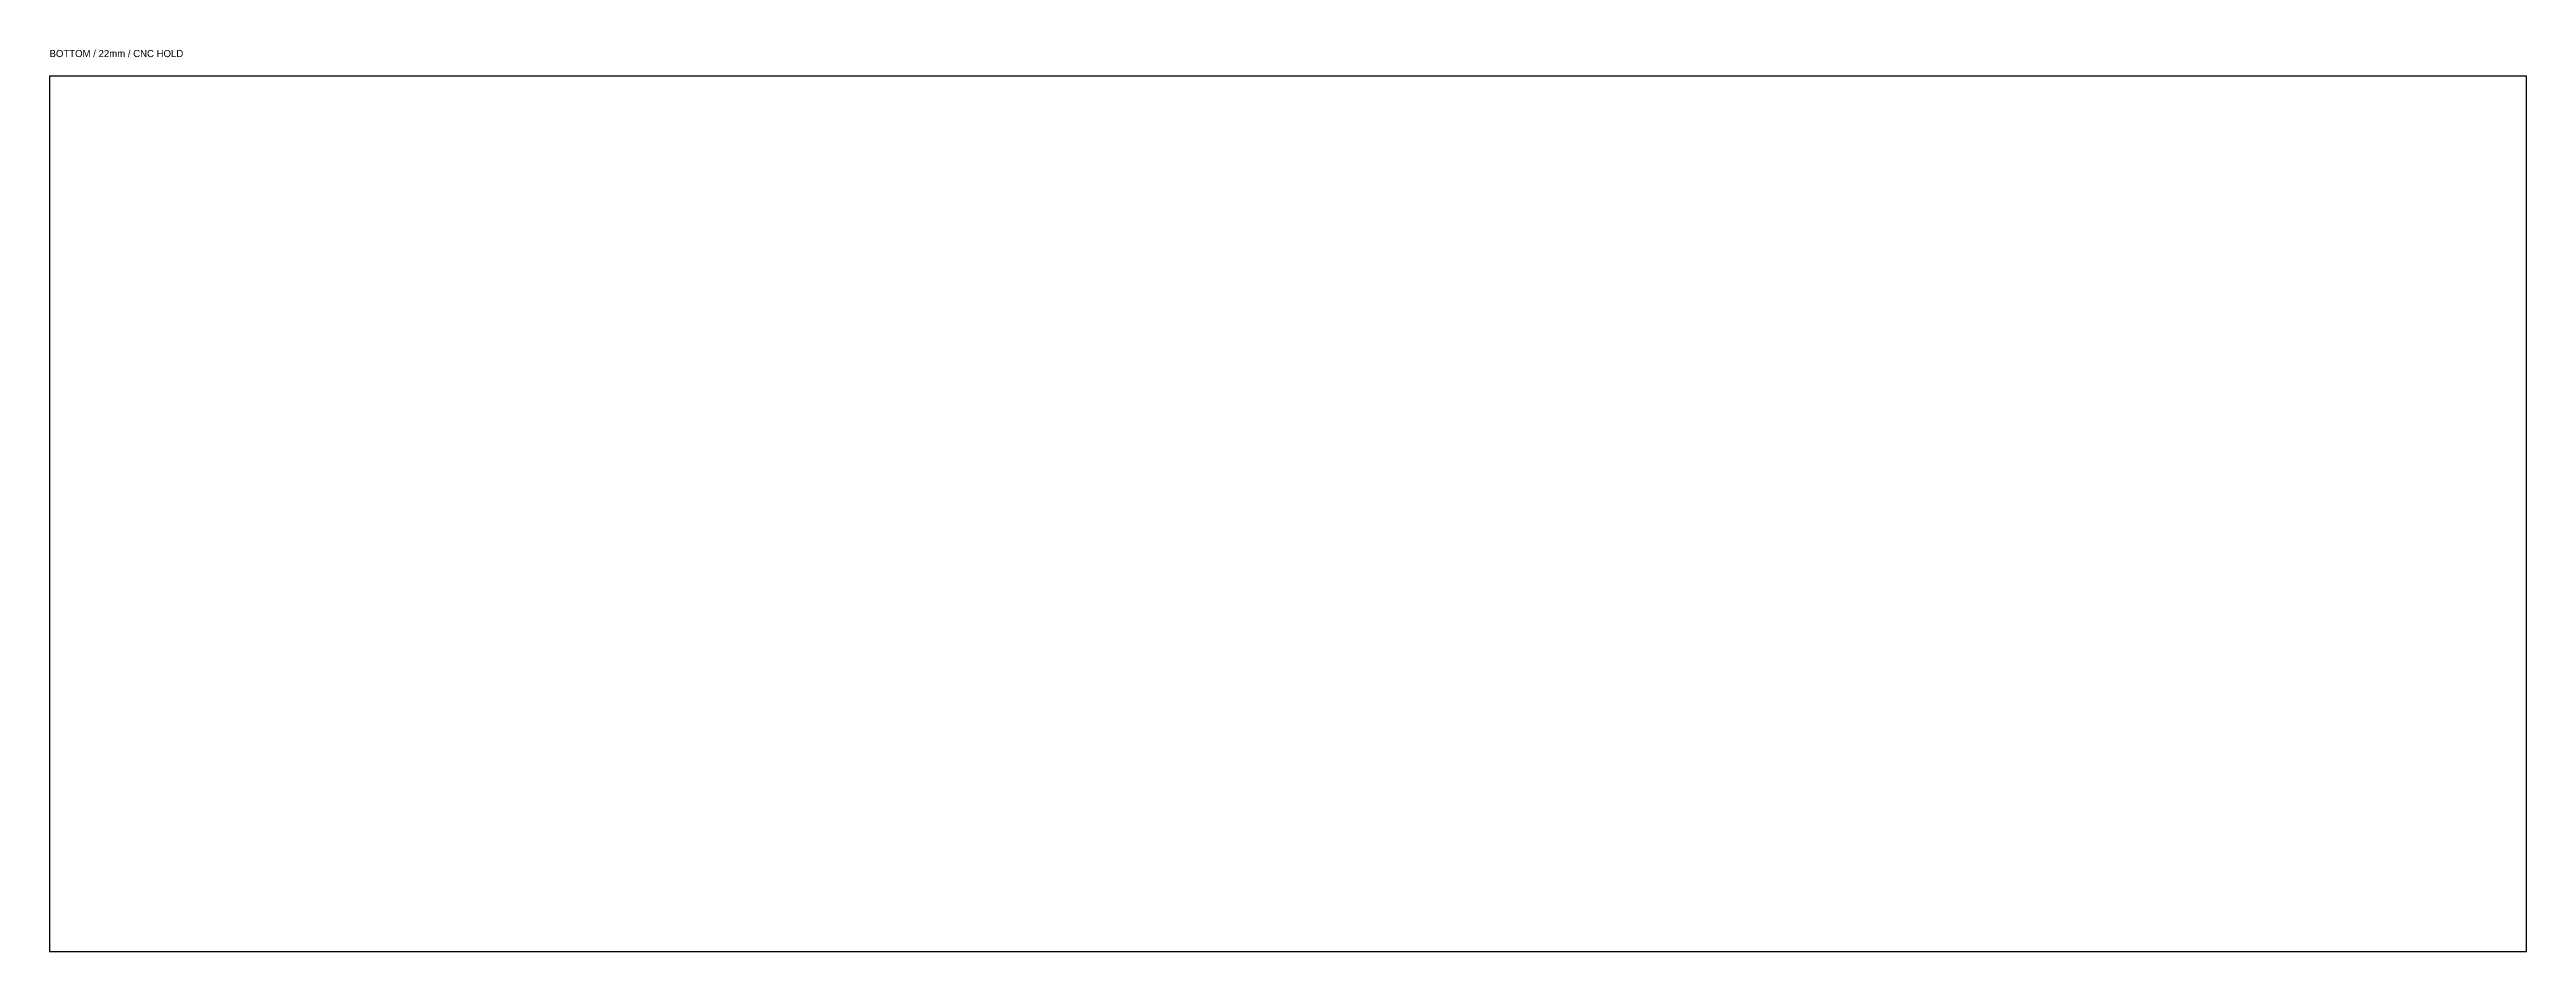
# Model space of a CAD drawing. Header units: millimetres. Extents: x 0 to 1036, y 0 to 377.
import ezdxf

# ---------------------------------------------------------------- set-up
doc = ezdxf.new("R2010")
doc.units = ezdxf.units.MM
doc.layers.add('CUT_OUTER', color=7, linetype='Continuous')
doc.layers.add('INFO_NO_CUT', color=8, linetype='Continuous')

msp = doc.modelspace()

# ---------------------------------------------------------------- linework, layer by layer
at = {"layer": 'CUT_OUTER'}
msp.add_lwpolyline([(0, 0), (1036, 0), (1036, 366), (0, 366)], close=True, dxfattribs=at)

# ---------------------------------------------------------------- texts
at = {"layer": 'INFO_NO_CUT'}
msp.add_text('BOTTOM / 22mm / CNC HOLD', height=3, dxfattribs=at).set_placement((0, 374))

doc.saveas('drawing.dxf')
